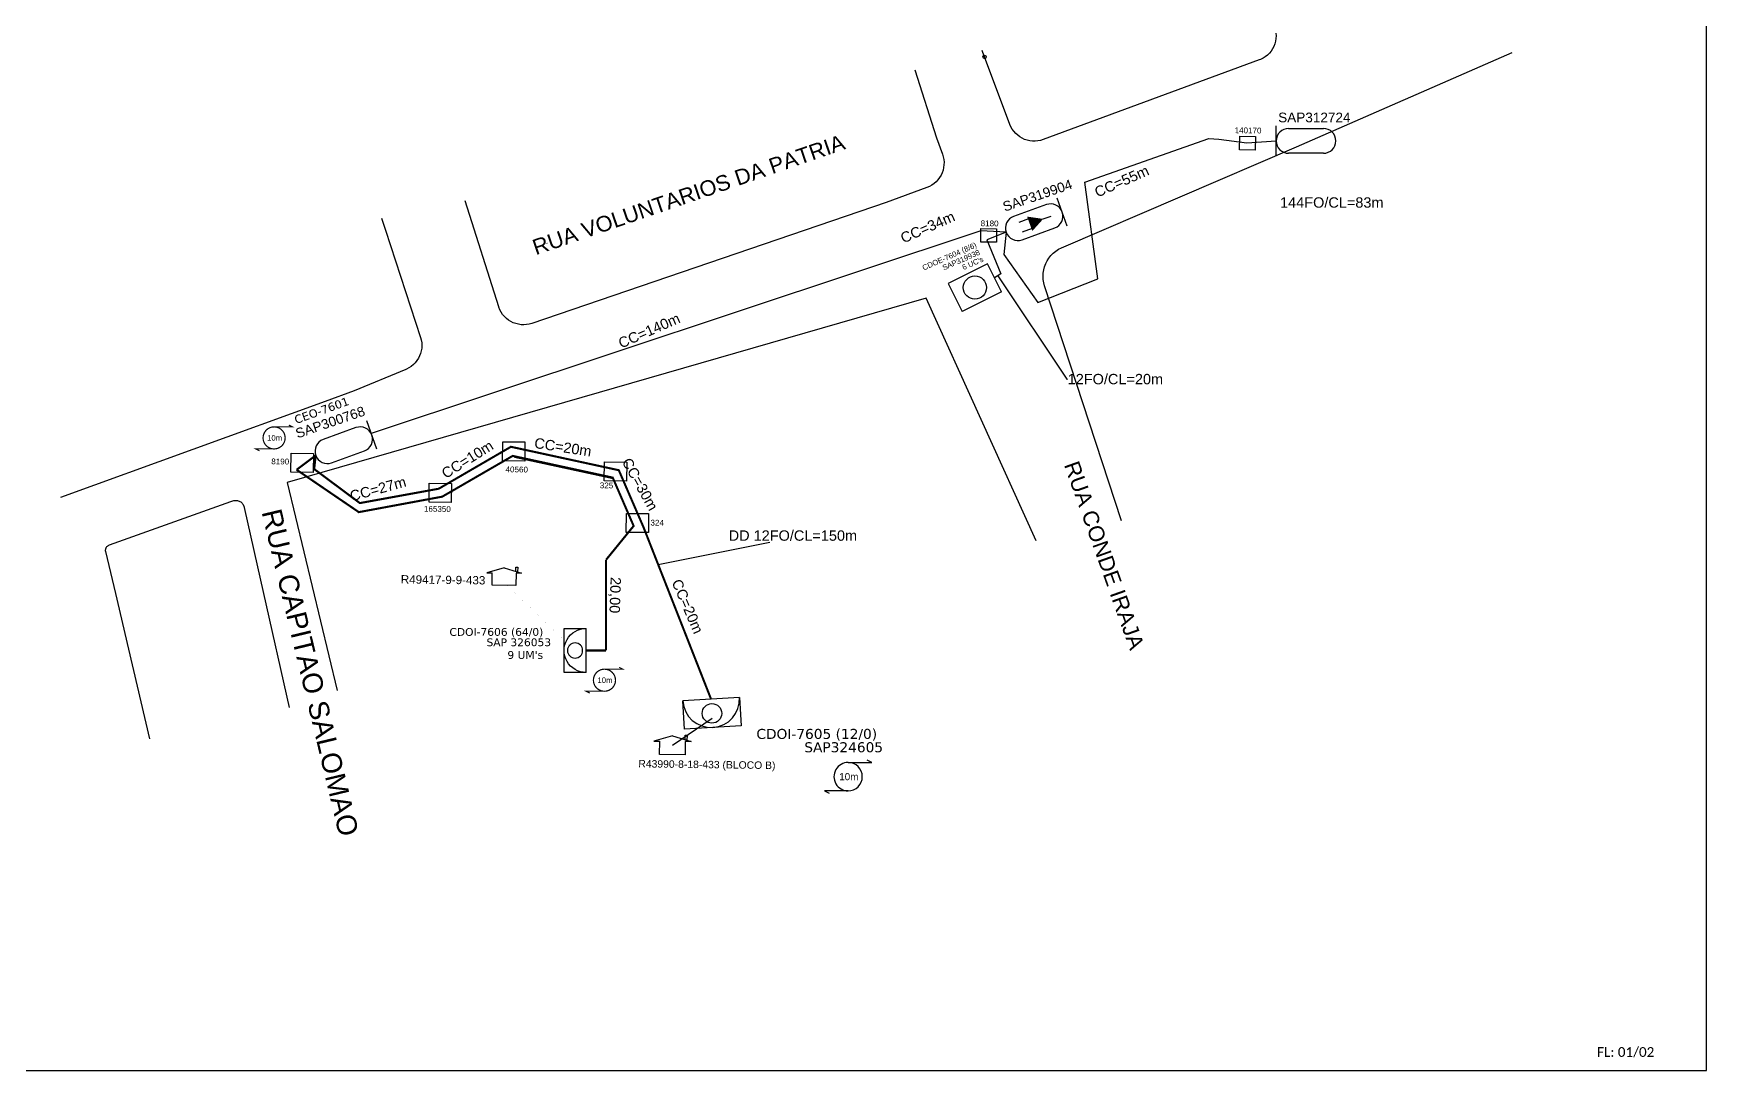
# Model space of a CAD drawing. Header units: millimetres. Extents: x 77568 to 79317, y 17557 to 18151.
# Drawn here: x 77889 to 78407, y 17557 to 17878 of the extents above; entities that cross this region are included whole.
import ezdxf
from ezdxf.enums import TextEntityAlignment as Align

# ---------------------------------------------------------------- set-up
doc = ezdxf.new("R2010")
doc.units = ezdxf.units.MM
doc.header["$LTSCALE"] = 0.1
doc.header["$MEASUREMENT"] = 0
for name, color, linetype in [('CD a instalar', 1, 'Continuous'), ('CDO_INTERIOR', 1, 'Continuous'), ('CDOE', 1, 'Continuous'), ('CEO', 1, 'Continuous'), ('CEOS', 1, 'Continuous'), ('GIR_LV_EDIFICIOS', 7, 'Continuous'), ('label_cabos', 7, 'Continuous'), ('LAYOUT', 7, 'Continuous'), ('LEGENDAS_INFRAESTRUTURAS', 7, 'Continuous'), ('linha de chamada', 5, 'Continuous'), ('MUB_DIVISA', 7, 'Continuous'), ('MUB_QUADRAS', 253, 'Continuous'), ('NOS_DE_INFRAESTRUTURA', 7, 'Continuous'), ('SEGMENTO_texto', 7, 'Continuous')]:
    doc.layers.add(name, color=color, linetype=linetype)
doc.styles.add('ARIAL', font='arial.ttf')
doc.styles.add('siredit', font='verdana.ttf')
doc.styles.get("Standard").update_dxf_attribs({"font": 'arial.ttf'})
doc.styles.add('WMF-Calibri0', font='calibri.ttf')
doc.linetypes.add('FENCELINE1', pattern='A,0.25,-0.1,[133,ltypeshp.shx,S=0.1,R=0,X=-0.1,Y=0],-0.1,1', length=1.45)
doc.dimstyles.get("Standard").update_dxf_attribs({"dimtxt": 0.18, "dimasz": 0.18, "dimexe": 0.18, "dimexo": 0.0625, "dimgap": 0.09, "dimtad": 0, "dimtih": 1, "dimtoh": 1, "dimdec": 4, "dimzin": 0, "dimdsep": 46, "dimtxsty": 'Standard', "dimcen": 0.09, "dimadec": 0, "dimazin": 0, "dimtfac": 1, "dimtdec": 4, "dimtofl": 0, "dimtmove": 0, "dimatfit": 3, "dimfxl": 0, "dimtolj": 1, "dimtzin": 0, "dimarcsym": 0})

# ---------------------------------------------------------------- blocks, each defined once
blk = doc.blocks.new('DV')
at = {"linetype": 'Continuous'}
blk.add_circle((0, 0), 0.00000275, dxfattribs=at)
blk = doc.blocks.new('MHMZ')
at = {"color": 5}
for p, q in [((-0.0000133, 0.0000116), (0.000014, 0.0000116)), ((-0.0000133, -0.0000118), (-0.0000133, 0.0000116)), ((0.000014, 0.0000116), (0.000014, -0.0000118)), ((0.000014, -0.0000118), (-0.0000133, -0.0000118))]:
    blk.add_line(p, q, dxfattribs=at)
blk = doc.blocks.new('LVLV')
for p, q in [((0, 0.0000254), (-0.0000251, 0.000018)), ((0, 0.0000254), (0.0000251, 0.000018)), ((0.0000169, 0.0000264), (0.0000195, 0.0000264)), ((0.0000169, 0.0000205), (0.0000169, 0.0000264)), ((0.0000195, 0.0000264), (0.0000195, 0.0000198)), ((-0.0000251, 0.000018), (-0.0000173, 0.000018)), ((-0.0000172, 0), (-0.0000172, 0.0000179)), ((0.0000172, 0), (-0.0000172, 0)), ((0.0000251, 0.000018), (0.0000172, 0.000018)), ((0.0000172, 0.000018), (0.0000172, 0))]:
    blk.add_line(p, q)

msp = doc.modelspace()

# ---------------------------------------------------------------- linework, layer by layer
at = {"color": 7, "linetype": 'Continuous'}
msp.add_line((78117.1, 17720.55), (78117.1, 17720.55), dxfattribs=at)
at = {"linetype": 'Continuous'}
msp.add_lwpolyline([(78406.88, 18151.11), (77568.32, 18151.11), (77568.32, 17557.11), (78406.88, 17557.11), (78406.88, 18151.11)], dxfattribs=at)
at = {"layer": 'CD a instalar', "color": 7, "linetype": 'Continuous'}
for p, q in [((78214.52, 17831.94), (78252.87, 17845.47)), ((78252.87, 17845.47), (78255.97, 17845.28)), ((78255.97, 17845.28), (78264.67, 17844.09)), ((78264.67, 17844.09), (78273.76, 17844.74)), ((78218.55, 17802.09), (78214.52, 17831.94)), ((78182.38, 17816.96), (77993.76, 17754.24)), ((78190.22, 17816.47), (78182.38, 17816.96)), ((78190.22, 17816.47), (78184.27, 17814.18)), ((78190.22, 17816.47), (78189.46, 17809.56)), ((78184.27, 17814.18), (78188.56, 17803.64)), ((78189.46, 17809.56), (78200.03, 17794.71)), ((78188.56, 17803.64), (78186.66, 17802.4)), ((78200.03, 17794.71), (78218.55, 17802.09))]:
    msp.add_line(p, q, dxfattribs=at)
at = {"layer": 'CD a instalar', "linetype": 'Continuous'}
for p, q in [((77993.99, 17753.73), (77993.99, 17753.73)), ((78038.13, 17746.9), (78068.7, 17740.24)), ((78068.7, 17740.24), (78074.79, 17725.95))]:
    msp.add_line(p, q, dxfattribs=at)
at = {"layer": 'CD a instalar', "color": 7, "linetype": 'Continuous'}
msp.add_lwpolyline([(78273.76, 17840.12), (78273.76, 17849.37)], dxfattribs=at)
at = {"layer": 'CD a instalar', "color": 0, "linetype": 'FENCELINE1', "ltscale": 0.3, "const_width": 0.642}
for points in [[(77976.65, 17747.43), (77970.73, 17742.99)], [(77970.73, 17742.99), (77989.97, 17729.88), (78015.78, 17734.67), (78037.57, 17747.28), (78068.52, 17740.56), (78074.99, 17725.61), (78066.44, 17715.11)], [(78066.44, 17687.08), (78066.44, 17715.11)], [(78060.28, 17687.08), (78066.44, 17687.08)]]:
    msp.add_lwpolyline(points, dxfattribs=at)
at = {"layer": 'CD a instalar', "linetype": 'FENCELINE1', "ltscale": 0.3, "const_width": 0.642}
for points in [[(77976.16, 17743.21), (77990.29, 17732.68), (78014.69, 17737.12), (78037.02, 17750.1), (78070.4, 17742.85), (78078.05, 17725.19), (78098.95, 17672)], [(77976.65, 17747.43), (77976.16, 17743.21)]]:
    msp.add_lwpolyline(points, dxfattribs=at)
at = {"layer": 'CDO_INTERIOR', "color": 0}
for p, q in [((78053.46, 17693.89), (78060.28, 17693.9)), ((78053.47, 17680.26), (78053.46, 17693.89)), ((78060.28, 17680.26), (78060.28, 17693.9)), ((78060.28, 17680.26), (78053.47, 17680.26))]:
    msp.add_line(p, q, dxfattribs=at)
at = {"layer": 'CDO_INTERIOR'}
for p, q in [((78107.7, 17672.53), (78090.2, 17671.46)), ((78090.73, 17662.71), (78090.2, 17671.46)), ((78107.7, 17672.53), (78108.23, 17663.78)), ((78108.23, 17663.78), (78090.73, 17662.71))]:
    msp.add_line(p, q, dxfattribs=at)
msp.add_circle((78099.21, 17667.62), 3.02, dxfattribs=at)
msp.add_arc((78098.95, 17672), 8.77, 183.5039, 3.5039, dxfattribs=at)
at = {"layer": 'CDO_INTERIOR', "color": 0, "extrusion": (0, 0, -1)}
for centre, major_axis, start_param, end_param in [((78060.28, 17687.08), (-4.82, 4.82), 3.926509, 7.068102), ((78056.87, 17687.08), (-1.66, 1.66), 5.497787, 11.780972)]:
    msp.add_ellipse(centre, major_axis=major_axis, ratio=1, start_param=start_param, end_param=end_param, dxfattribs=at)
at = {"layer": 'CDOE', "color": 7}
for p, q in [((78184.5, 17806.73), (78172.29, 17800.66)), ((78188.82, 17798.06), (78184.5, 17806.73)), ((78172.29, 17800.66), (78176.61, 17791.98)), ((78188.82, 17798.06), (78176.61, 17791.98))]:
    msp.add_line(p, q, dxfattribs=at)
msp.add_circle((78180.55, 17799.36), 3.59, dxfattribs=at)
at = {"layer": 'CEO', "color": 7}
for p, q in [((78277.6, 17848.58), (78288.37, 17848.58)), ((78288.37, 17840.91), (78277.6, 17840.91))]:
    msp.add_line(p, q, dxfattribs=at)
at = {"layer": 'CEO', "color": 5}
for p, q in [((77989.07, 17756.02), (77978.95, 17752.35)), ((77981.57, 17745.13), (77991.69, 17748.81))]:
    msp.add_line(p, q, dxfattribs=at)
msp.add_lwpolyline([(77995.57, 17749.38), (77992.41, 17758.08)], dxfattribs=at)
at = {"layer": 'CEO', "color": 7}
for centre, start, end in [((78277.6, 17844.74), 90, 270), ((78288.37, 17844.74), 270, 90)]:
    msp.add_arc(centre, 3.84, start, end, dxfattribs=at)
at = {"layer": 'CEO', "color": 5}
for centre, start, end in [((77980.26, 17748.74), 109.9484, 289.9484), ((77990.38, 17752.42), 289.9484, 109.9484)]:
    msp.add_arc(centre, 3.84, start, end, dxfattribs=at)
at = {"layer": 'CEOS', "color": 7}
for p, q in [((78202.66, 17825.02), (78192.53, 17821.38)), ((78195.13, 17814.16), (78205.26, 17817.8))]:
    msp.add_line(p, q, dxfattribs=at)
for points in [[(78209.14, 17818.36), (78206, 17827.07)], [(78197.18, 17820.59), (78194.1, 17819.48)], [(78201.69, 17820.6), (78204.13, 17821.47)], [(78198.26, 17817.59), (78195.18, 17816.48)]]:
    msp.add_lwpolyline(points, dxfattribs=at)
msp.add_lwpolyline([(78201.69, 17820.6, 0, 4.74, 0), (78197.51, 17819.09, 4.74, 4.74, 0)], format="xyseb", dxfattribs=at)
for centre, start, end in [((78203.96, 17821.41), 289.7837, 109.7837), ((78193.83, 17817.77), 109.7837, 289.7837)]:
    msp.add_arc(centre, 3.84, start, end, dxfattribs=at)
at = {"layer": 'GIR_LV_EDIFICIOS'}
for p, q in [((78087.02, 17660.69), (78081.23, 17659.07)), ((78087.02, 17660.69), (78092.77, 17658.93)), ((78090.88, 17659.54), (78090.9, 17660.89)), ((78090.9, 17660.89), (78091.5, 17660.89)), ((78091.5, 17660.89), (78091.48, 17659.35)), ((78081.23, 17659.07), (78083.04, 17659.05)), ((78082.99, 17654.92), (78083.04, 17659.04)), ((78090.91, 17654.82), (78082.99, 17654.92)), ((78090.96, 17658.96), (78090.91, 17654.82)), ((78092.77, 17658.93), (78090.96, 17658.95))]:
    msp.add_line(p, q, dxfattribs=at)
at = {"layer": 'LAYOUT', "color": 1}
for p, q in [((78141.34, 17652.42), (78148.65, 17652.42)), ((78148.65, 17652.42), (78147.19, 17653.15)), ((78141.34, 17643.65), (78134.03, 17643.65)), ((78134.03, 17643.65), (78135.49, 17642.92))]:
    msp.add_line(p, q, dxfattribs=at)
at = {"layer": 'LAYOUT', "color": 7, "const_width": 0.379}
msp.add_lwpolyline([(77963.77, 17756.26, 1.000012), (77963.77, 17749.44, 0.999978)], format="xyb", close=True, dxfattribs=at)
at = {"layer": 'LAYOUT', "color": 7, "const_width": 0.355}
for points in [[(77963.77, 17756.26), (77969.46, 17756.26), (77968.32, 17756.83)], [(77963.77, 17749.44), (77958.09, 17749.44), (77959.23, 17748.87)]]:
    msp.add_lwpolyline(points, dxfattribs=at)
at = {"layer": 'LAYOUT', "color": 0, "const_width": 0.379}
msp.add_lwpolyline([(78065.96, 17681.29, 1.000012), (78065.96, 17674.47, 0.999978)], format="xyb", close=True, dxfattribs=at)
at = {"layer": 'LAYOUT', "color": 0, "const_width": 0.355}
for points in [[(78065.96, 17681.29), (78071.64, 17681.29), (78070.51, 17681.86)], [(78065.96, 17674.47), (78060.28, 17674.47), (78061.41, 17673.9)]]:
    msp.add_lwpolyline(points, dxfattribs=at)
at = {"layer": 'LAYOUT', "color": 1}
for start, end in [(89.9983, 269.9997), (270.0002, 89.9978)]:
    msp.add_arc((78141.34, 17648.03), 4.39, start, end, dxfattribs=at)
at = {"layer": 'linha de chamada', "linetype": 'Continuous'}
msp.add_line((78087.04, 17657.77), (78099.3, 17666.09), dxfattribs=at)
at = {"layer": 'linha de chamada', "color": 4, "linetype": 'Continuous', "ltscale": 0.35, "const_width": 0.0066}
msp.add_lwpolyline([(78056.87, 17687.08), (78035.49, 17707.54)], dxfattribs=at)
at = {"layer": 'MUB_QUADRAS', "color": 4, "linetype": 'Continuous'}
for points in [[(78273.69, 17878.07), (78273.72, 17877.24), (78273.68, 17876.41), (78273.55, 17875.57), (78273.32, 17874.77), (78273.02, 17873.98), (78272.63, 17873.23), (78272.17, 17872.54), (78271.64, 17871.88), (78271.05, 17871.29), (78270.39, 17870.78), (78269.68, 17870.31), (78268.93, 17869.94), (78268.48, 17869.77), (78201.68, 17845.13), (78200.88, 17844.88), (78200.06, 17844.72), (78199.23, 17844.63), (78198.39, 17844.65), (78197.56, 17844.75), (78196.73, 17844.94), (78195.94, 17845.21), (78195.17, 17845.57), (78194.45, 17845.98), (78193.79, 17846.5), (78193.17, 17847.06), (78192.62, 17847.7), (78192.12, 17848.37), (78191.72, 17849.11), (78191.4, 17849.83), (78182.92, 17872.43), (78182.81, 17872.72)], [(78225.88, 17727.24), (78202.11, 17799.87), (78201.86, 17800.85), (78201.7, 17801.85), (78201.63, 17802.84), (78201.68, 17803.85), (78201.84, 17804.84), (78202.1, 17805.82), (78202.47, 17806.77), (78202.92, 17807.67), (78203.46, 17808.5), (78204.09, 17809.29), (78204.81, 17810.01), (78205.58, 17810.63), (78206.43, 17811.2), (78207.33, 17811.64), (78208.08, 17811.95), (78280.06, 17842.94), (78346.74, 17872.04)], [(78162, 17866.68), (78168.63, 17845.69), (78170.5, 17840.66), (78170.52, 17840.61), (78170.76, 17839.81), (78170.92, 17838.97), (78171, 17838.14), (78170.98, 17837.31), (78170.89, 17836.47), (78170.7, 17835.65), (78170.42, 17834.85), (78170.07, 17834.1), (78169.64, 17833.38), (78169.12, 17832.7), (78168.56, 17832.09), (78167.92, 17831.55), (78167.23, 17831.07), (78166.49, 17830.65), (78165.72, 17830.33), (78153.07, 17825.71), (78043.48, 17788.28), (78042.66, 17788.05), (78041.85, 17787.91), (78041.01, 17787.84), (78040.16, 17787.88), (78039.34, 17788), (78038.53, 17788.21), (78037.74, 17788.5), (78036.99, 17788.87), (78036.27, 17789.32), (78035.61, 17789.83), (78035.01, 17790.41), (78034.47, 17791.07), (78034, 17791.76), (78033.62, 17792.5), (78033.3, 17793.28), (78033.25, 17793.44), (78022.86, 17826.23)], [(77996.96, 17820.88), (77998.19, 17817.14), (78009.08, 17783.96), (78009.29, 17783.15), (78009.43, 17782.31), (78009.48, 17781.48), (78009.43, 17780.64), (78009.31, 17779.81), (78009.1, 17779.01), (78008.79, 17778.22), (78008.41, 17777.47), (78007.96, 17776.76), (78007.43, 17776.1), (78006.84, 17775.51), (78006.19, 17774.98), (78005.49, 17774.52), (78004.73, 17774.13), (78004.54, 17774.05), (77988.57, 17767.4), (77979.61, 17764.15)], [(78199.55, 17721.05), (78165.51, 17796.1), (77967.79, 17739.1)], [(77979.61, 17764.15), (77897.71, 17734.45)], [(77967.79, 17739.1), (77983.31, 17674.67)], [(77911.69, 17717.67), (77911.66, 17717.84), (77911.65, 17718.03), (77911.65, 17718.22), (77911.68, 17718.4), (77911.72, 17718.58), (77911.78, 17718.76), (77911.86, 17718.93), (77911.96, 17719.09), (77912.07, 17719.23), (77912.2, 17719.37), (77912.34, 17719.49), (77912.5, 17719.6), (77912.66, 17719.69), (77912.83, 17719.76), (77950.4, 17733.15), (77951.04, 17733.37), (77951.31, 17733.45), (77951.58, 17733.5), (77951.86, 17733.51), (77952.14, 17733.51), (77952.42, 17733.47), (77952.69, 17733.4), (77952.96, 17733.31), (77953.21, 17733.18), (77953.45, 17733.03), (77953.66, 17732.86), (77953.86, 17732.67), (77954.04, 17732.45), (77954.2, 17732.22), (77954.34, 17731.97), (77954.43, 17731.71), (77954.51, 17731.45), (77954.51, 17731.44), (77954.55, 17731.3), (77960.53, 17704.68), (77968.46, 17669.4)], [(77925.31, 17659.78), (77918.8, 17687.49), (77914.76, 17704.68), (77911.69, 17717.67)]]:
    msp.add_lwpolyline(points, dxfattribs=at)
at = {"layer": 'MUB_QUADRAS', "linetype": 'Continuous'}
msp.add_lwpolyline([(78048.19, 17813.01), (78048.18, 17813.05)], dxfattribs=at)

# ---------------------------------------------------------------- block references
at = {"layer": 'GIR_LV_EDIFICIOS', "xscale": 214241.0392011026, "yscale": 214241.0392011026, "zscale": 214241.0392011026, "rotation": 359.2960833884559}
msp.add_blockref('LVLV', (78034.87, 17707.23), dxfattribs=at)
at = {"layer": 'MUB_DIVISA', "xscale": 178534.1993342524, "yscale": 178534.1993342522, "zscale": 178534.1993342522, "rotation": 359.2957913142936}
msp.add_blockref('DV', (78183.55, 17870.73), dxfattribs=at)
msp.add_blockref('DV', (78183.55, 17870.73), dxfattribs=at)
at = {"layer": 'NOS_DE_INFRAESTRUTURA', "color": 40}
for p, xscale, yscale, zscale, rotation in [((78264.83, 17844.06), 178534.1993342522, 178534.1993342522, 178534.1993342522, 359.2955936653762), ((78184.74, 17815.51), 178534.1993342523, 178534.1993342522, 178534.1993342522, 359.2957778805449), ((77972.36, 17745.15), 251400.9270384362, 251400.9270384363, 251400.9270384362, 359.2961638193842), ((78037.82, 17748.71), 251400.9270384362, 251400.9270384362, 251400.9270384362, 359.2961638193842), ((78069.3, 17742.45), 251400.9270384362, 251400.9270384362, 251400.9270384362, 359.2961638193842), ((78015.08, 17735.88), 251400.9270384362, 251400.9270384363, 251400.9270384362, 359.2961638193842), ((78076.08, 17726.55), 251400.9270384362, 251400.9270384362, 251400.9270384362, 359.2961638193842)]:
    msp.add_blockref('MHMZ', p, dxfattribs=dict(at, xscale=xscale, yscale=yscale, zscale=zscale, rotation=rotation))

# ---------------------------------------------------------------- texts
at = {"style": 'WMF-Calibri0'}
msp.add_text('FL: 01/02', height=3, dxfattribs=at).set_placement((78373.02, 17561.35))
at = {"style": 'ARIAL', "flags": 12}
msp.add_attdef('SAP312724', text='XX', height=3.002, dxfattribs=at).set_placement((78285.56, 17851.99), align=Align.MIDDLE_CENTER)
msp.add_attdef('SAP319904', text='XX', height=3.002, rotation=18.869, dxfattribs=at).set_placement((78199.9, 17827.87), align=Align.MIDDLE_CENTER)
at = {"color": 5, "style": 'ARIAL', "flags": 12}
msp.add_attdef('SAP300768', text='XX', height=3.002, rotation=18.869, dxfattribs=at).set_placement((77981.13, 17757.71), align=Align.MIDDLE_CENTER)
at = {"layer": 'CDO_INTERIOR', "color": 0, "linetype": 'Continuous', "style": 'siredit'}
for s, height, p in [('CDOI-7606 (64/0)', 2.4057, (78018, 17692.81)), ('SAP 326053', 2.406, (78029.47, 17689.61)), ("9 UM's", 2.406, (78035.94, 17685.68))]:
    msp.add_text(s, height=height, rotation=0.0276, dxfattribs=at).set_placement(p, align=Align.MIDDLE_LEFT)
at = {"layer": 'CDO_INTERIOR', "linetype": 'Continuous', "style": 'siredit'}
for s, height, p in [('CDOI-7605 (12/0)', 3.0938, (78112.96, 17661.26)), ('SAP324605', 3.094, (78127.79, 17657.14))]:
    msp.add_text(s, height=height, rotation=0.0276, dxfattribs=at).set_placement(p, align=Align.MIDDLE_LEFT)
at = {"layer": 'CEOS', "color": 5, "linetype": 'Continuous', "style": 'siredit'}
msp.add_text('CEO-7601', height=2.566, rotation=19.9484, dxfattribs=at).set_placement((77978.46, 17761.35), align=Align.MIDDLE_CENTER)
at = {"layer": 'GIR_LV_EDIFICIOS'}
for s, height, p in [('R49417-9-9-433', 2.5709, (78002.95, 17707.82)), ('R43990-8-18-433 (BLOCO B)', 2.296, (78076.43, 17650.91))]:
    msp.add_text(s, height=height, rotation=359.2961, dxfattribs=at).set_placement(p)
at = {"layer": 'label_cabos', "linetype": 'Continuous'}
msp.add_text('DD 12FO/CL=150m', height=3.2076, dxfattribs=at).set_placement((78104.39, 17721.03))
at = {"layer": 'label_cabos', "linetype": 'Continuous', "attachment_point": 6}
for s, insert, char_height, rotation in [('CC=55m', (78234.13, 17835.82), 3.208, 23.7723), ('CC=34m', (78174.09, 17821.62), 3.208, 23.7723), ('CDOE-7604 (8/6)', (78181.04, 17812.44), 1.6628, 23.7723), ('SAP319938', (78181.96, 17810.39), 1.663, 23.7723), ("6 UC's", (78183.04, 17808.28), 1.663, 23.7723), ('CC=140m', (78089.08, 17790.11), 3.208, 23.7723), ('CC=20m', (78061.92, 17748.63), 3.208, 351.2582), ('CC=10m', (78031.12, 17750.91), 3.208, 32.0673), ('CC=30m', (78081.28, 17730.72), 3.208, 299.0788), ('CC=27m', (78004.49, 17739.4), 3.208, 15.2204), ('20,00', (78068.81, 17698.6), 3.208, 268.0512), ('CC=20m', (78095.18, 17692.54), 3.208, 293.3517)]:
    msp.add_mtext(s, dxfattribs=dict(at, insert=insert, char_height=char_height, rotation=rotation))
at = {"layer": 'label_cabos', "linetype": 'Continuous', "char_height": 3.2076, "attachment_point": 4}
for s, insert in [('144FO/CL=83m', (78274.96, 17825.66)), ('12FO/CL=20m', (78209.26, 17771.02))]:
    msp.add_mtext(s, dxfattribs=dict(at, insert=insert))
at = {"layer": 'LAYOUT', "color": 7}
msp.add_text('10m', height=1.705, dxfattribs=at).set_placement((77961.62, 17752))
at = {"layer": 'LAYOUT', "color": 0}
msp.add_text('10m', height=1.705, dxfattribs=at).set_placement((78063.81, 17677.03))
at = {"layer": 'LAYOUT', "color": 1}
msp.add_text('10m', height=2.193, dxfattribs=at).set_placement((78138.58, 17646.94))
at = {"layer": 'LEGENDAS_INFRAESTRUTURAS', "color": 5}
for s, rotation, p in [('140170', 359.2956, (78260.88, 17847.14)), ('8180', 359.2958, (78182.32, 17818.36)), ('8190', 359.2962, (77962.88, 17744.69)), ('40560', 359.2961, (78035.35, 17742.23)), ('325', 359.2961, (78064.52, 17737.28)), ('165350', 359.2962, (78010.11, 17730.03)), ('324', 359.296, (78080.18, 17725.74))]:
    msp.add_text(s, height=1.785, rotation=rotation, dxfattribs=at).set_placement(p)
at = {"layer": 'SEGMENTO_texto', "color": 5}
msp.add_text('RUA VOLUNTARIOS DA PATRIA', height=4.8114, rotation=18.9246, dxfattribs=at).set_placement((78044.72, 17809.35))
at = {"layer": 'SEGMENTO_texto', "color": 253}
for s, height, rotation, p in [('RUA CONDE IRAJA', 4.8114, 289.5744, (78208.06, 17744.56)), ('RUA CAPITAO SALOMAO', 6.1875, 283.4679, (77959.86, 17729.98))]:
    msp.add_text(s, height=height, rotation=rotation, dxfattribs=at).set_placement(p)

# ---------------------------------------------------------------- leaders
at = {"color": 7, "linetype": 'Continuous'}
msp.add_leader([(78082.56, 17713.71), (78117.1, 17720.55)], dimstyle='Standard', dxfattribs=at)
at = {"layer": 'label_cabos', "linetype": 'Continuous', "annotation_type": 0, "has_hookline": 1, "hookline_direction": 0, "text_width": 28.74}
msp.add_leader([(78187.61, 17803.02), (78208.99, 17771.02), (78209.17, 17771.02)], dimstyle='Standard', override={"dimtad": 0}, dxfattribs=at)

doc.saveas('drawing.dxf')
